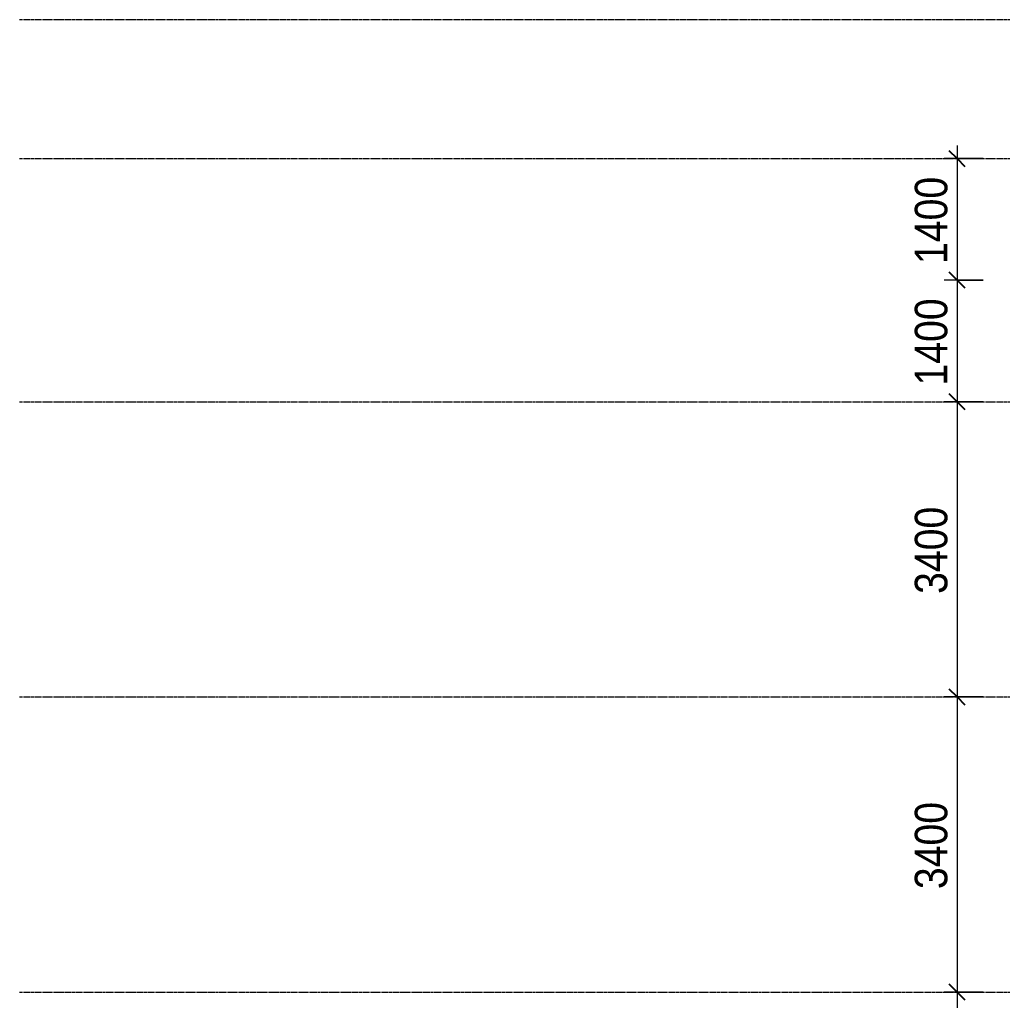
# Model space of a CAD drawing. Header units: millimetres. Extents: x -92143 to -2058, y -8802 to 35300.
# Drawn here: x -92143 to -80823, y 22505 to 33800 of the extents above; entities that cross this region are included whole.
import ezdxf

# ---------------------------------------------------------------- set-up
doc = ezdxf.new("R2010")
doc.units = ezdxf.units.MM
doc.linetypes.add('Centre', pattern=[31.75, 6.35, -4.7625, 15.875, -4.7625])
for name, color, linetype, lineweight in [('A-ANNO-DIMS', 211, 'Continuous', 9), ('A-ANNO-DIMS-150', 211, 'Continuous', 9), ('A-FLOR-LEVL-2', 51, 'Centre', 9)]:
    doc.layers.add(name, color=color, linetype=linetype, lineweight=lineweight)
doc.styles.add('UTM Avo', font='', dxfattribs={"width": 0.9, "height": 375})
doc.styles.get('UTM Avo').set_extended_font_data('UTM Avo')
doc.dimstyles.new('1_Dim_chi_tiet_2_5', dxfattribs={"dimscale": 304.8, "dimtxt": 374.737856, "dimasz": 0.590551, "dimexe": 0.492126, "dimexo": 0.0625, "dimgap": 0.049213, "dimtad": 1, "dimdec": 0, "dimrnd": 5, "dimzin": 0, "dimdsep": 46, "dimtxsty": 'UTM Avo', "dimblk1": 'OBLIQUE', "dimblk2": 'OBLIQUE', "dimsah": 1, "dimcen": 0.09, "dimdle": 0.492126, "dimazin": 0, "dimtfac": 1, "dimtdec": 4, "dimtix": 1, "dimtmove": 0, "dimatfit": 3, "dimfxl": 0.984252, "dimfxlon": 1, "dimtvp": 1, "dimtolj": 1, "dimtzin": 0, "dimarcsym": 2})

# ---------------------------------------------------------------- blocks, each defined once
blk = doc.blocks.new('DIMBLOCK15-TKCS_MẶT CẮT E')
at = {"layer": 'A-ANNO-DIMS-150', "lineweight": 25}
for p, q in [((-81344, 32200), (-81434, 32290)), ((-81344, 32200), (-81254, 32110)), ((-81344, 30800), (-81434, 30890)), ((-81344, 30800), (-81254, 30710))]:
    blk.add_line(p, q, dxfattribs=at)
at = {"layer": 'A-ANNO-DIMS-150'}
for p, q in [((-81344, 32350), (-81344, 30800)), ((-81044, 32200), (-81494, 32200)), ((-81344, 32200), (-81044, 32200)), ((-81044, 30800), (-81494, 30800)), ((-81344, 30800), (-81044, 30800))]:
    blk.add_line(p, q, dxfattribs=at)
at = {"layer": 'A-ANNO-DIMS-150', "color": 0, "insert": (-81832, 30986), "char_height": 375, "width": 1232.47, "attachment_point": 1, "rotation": 90, "line_spacing_factor": 1.110334, "style": 'UTM Avo'}
blk.add_mtext('1400', dxfattribs=at)
blk = doc.blocks.new('_Oblique')
at = {"color": 0, "linetype": 'ByBlock', "lineweight": -2}
blk.add_line((-0.5, -0.5), (0.5, 0.5), dxfattribs=at)
blk = doc.blocks.new('DIMBLOCK16-TKCS_MẶT CẮT E')
at = {"layer": 'A-ANNO-DIMS-150'}
for p, q in [((-81044, 30800), (-81494, 30800)), ((-81344, 30800), (-81344, 29400)), ((-81344, 30800), (-81044, 30800)), ((-81044, 29400), (-81494, 29400)), ((-81344, 29400), (-81044, 29400))]:
    blk.add_line(p, q, dxfattribs=at)
at = {"layer": 'A-ANNO-DIMS-150', "lineweight": 25}
for p, q in [((-81344, 30800), (-81434, 30890)), ((-81344, 30800), (-81254, 30710)), ((-81344, 29400), (-81434, 29490)), ((-81344, 29400), (-81254, 29310))]:
    blk.add_line(p, q, dxfattribs=at)
at = {"layer": 'A-ANNO-DIMS-150', "color": 0, "insert": (-81832, 29586), "char_height": 375, "width": 1232.47, "attachment_point": 1, "rotation": 90, "line_spacing_factor": 1.110334, "style": 'UTM Avo'}
blk.add_mtext('1400', dxfattribs=at)
blk = doc.blocks.new('DIMBLOCK17-TKCS_MẶT CẮT E')
at = {"layer": 'A-ANNO-DIMS-150', "lineweight": 25}
for p, q in [((-81344, 29400), (-81434, 29490)), ((-81344, 29400), (-81254, 29310)), ((-81344, 26000), (-81434, 26090)), ((-81344, 26000), (-81254, 25910))]:
    blk.add_line(p, q, dxfattribs=at)
at = {"layer": 'A-ANNO-DIMS-150'}
for p, q in [((-81044, 29400), (-81494, 29400)), ((-81344, 29400), (-81344, 26000)), ((-81344, 29400), (-81044, 29400)), ((-81044, 26000), (-81494, 26000)), ((-81344, 26000), (-81044, 26000))]:
    blk.add_line(p, q, dxfattribs=at)
at = {"layer": 'A-ANNO-DIMS-150', "color": 0, "insert": (-81832, 27186), "char_height": 375, "width": 1232.47, "attachment_point": 1, "rotation": 90, "line_spacing_factor": 1.110334, "style": 'UTM Avo'}
blk.add_mtext('3400', dxfattribs=at)
blk = doc.blocks.new('DIMBLOCK18-TKCS_MẶT CẮT E')
at = {"layer": 'A-ANNO-DIMS-150', "lineweight": 25}
for p, q in [((-81344, 26000), (-81434, 26090)), ((-81344, 26000), (-81254, 25910)), ((-81344, 22600), (-81434, 22690)), ((-81344, 22600), (-81254, 22510))]:
    blk.add_line(p, q, dxfattribs=at)
at = {"layer": 'A-ANNO-DIMS-150'}
for p, q in [((-81044, 26000), (-81494, 26000)), ((-81344, 26000), (-81344, 22600)), ((-81344, 26000), (-81044, 26000)), ((-81044, 22600), (-81494, 22600)), ((-81344, 22600), (-81044, 22600))]:
    blk.add_line(p, q, dxfattribs=at)
at = {"layer": 'A-ANNO-DIMS-150', "color": 0, "insert": (-81832, 23786), "char_height": 375, "width": 1232.47, "attachment_point": 1, "rotation": 90, "line_spacing_factor": 1.110334, "style": 'UTM Avo'}
blk.add_mtext('3400', dxfattribs=at)
blk = doc.blocks.new('DIMBLOCK19-TKCS_MẶT CẮT E')
at = {"layer": 'A-ANNO-DIMS-150', "lineweight": 25}
for p, q in [((-81344, 22600), (-81434, 22690)), ((-81344, 22600), (-81254, 22510)), ((-81344, 19200), (-81434, 19290)), ((-81344, 19200), (-81254, 19110))]:
    blk.add_line(p, q, dxfattribs=at)
at = {"layer": 'A-ANNO-DIMS-150'}
for p, q in [((-81044, 22600), (-81494, 22600)), ((-81344, 22600), (-81344, 19200)), ((-81344, 22600), (-81044, 22600)), ((-81044, 19200), (-81494, 19200)), ((-81344, 19200), (-81044, 19200))]:
    blk.add_line(p, q, dxfattribs=at)
at = {"layer": 'A-ANNO-DIMS-150', "color": 0, "insert": (-81832, 20386), "char_height": 375, "width": 1232.47, "attachment_point": 1, "rotation": 90, "line_spacing_factor": 1.110334, "style": 'UTM Avo'}
blk.add_mtext('3400', dxfattribs=at)

msp = doc.modelspace()

# ---------------------------------------------------------------- linework, layer by layer
at = {"layer": 'A-FLOR-LEVL-2'}
for p, q in [((-92142.8, 33800), (-5549.7, 33800)), ((-92142.8, 32200), (-5549.7, 32200)), ((-92142.8, 29400), (-5549.7, 29400)), ((-92142.8, 26000), (-5549.7, 26000)), ((-92142.8, 22600), (-5549.7, 22600))]:
    msp.add_line(p, q, dxfattribs=at)

# ---------------------------------------------------------------- dimensions: what is measured, and where the dimension line sits
at = {"layer": 'A-ANNO-DIMS'}
for base, p1, p2, override, picture, middle in [((-81344.4, 30800), (-81044.4, 32200), (-81044.4, 30800), {"dimpost": '<>', "dimfxl": 1400}, 'DIMBLOCK15-TKCS_MẶT CẮT E', (-81553.5, 31500)), ((-81344.4, 29400), (-81044.4, 30800), (-81044.4, 29400), {"dimpost": '<>', "dimfxl": 1400}, 'DIMBLOCK16-TKCS_MẶT CẮT E', (-81553.5, 30100)), ((-81344.4, 26000), (-81044.4, 29400), (-81044.4, 26000), {"dimpost": '<>', "dimfxl": 3400}, 'DIMBLOCK17-TKCS_MẶT CẮT E', (-81553.5, 27700)), ((-81344.4, 22600), (-81044.4, 26000), (-81044.4, 22600), {"dimpost": '<>', "dimfxl": 3400}, 'DIMBLOCK18-TKCS_MẶT CẮT E', (-81553.5, 24300)), ((-81344.4, 19200), (-81044.4, 22600), (-81044.4, 19200), {"dimpost": '<>', "dimfxl": 3400}, 'DIMBLOCK19-TKCS_MẶT CẮT E', (-81553.5, 20900))]:
    dim = msp.add_linear_dim(base=base, p1=p1, p2=p2, angle=90, dimstyle='1_Dim_chi_tiet_2_5', override=override, dxfattribs=at)
    dim.commit()
    dim.dimension.update_dxf_attribs({"geometry": picture, "text_midpoint": middle})

doc.saveas('drawing.dxf')
